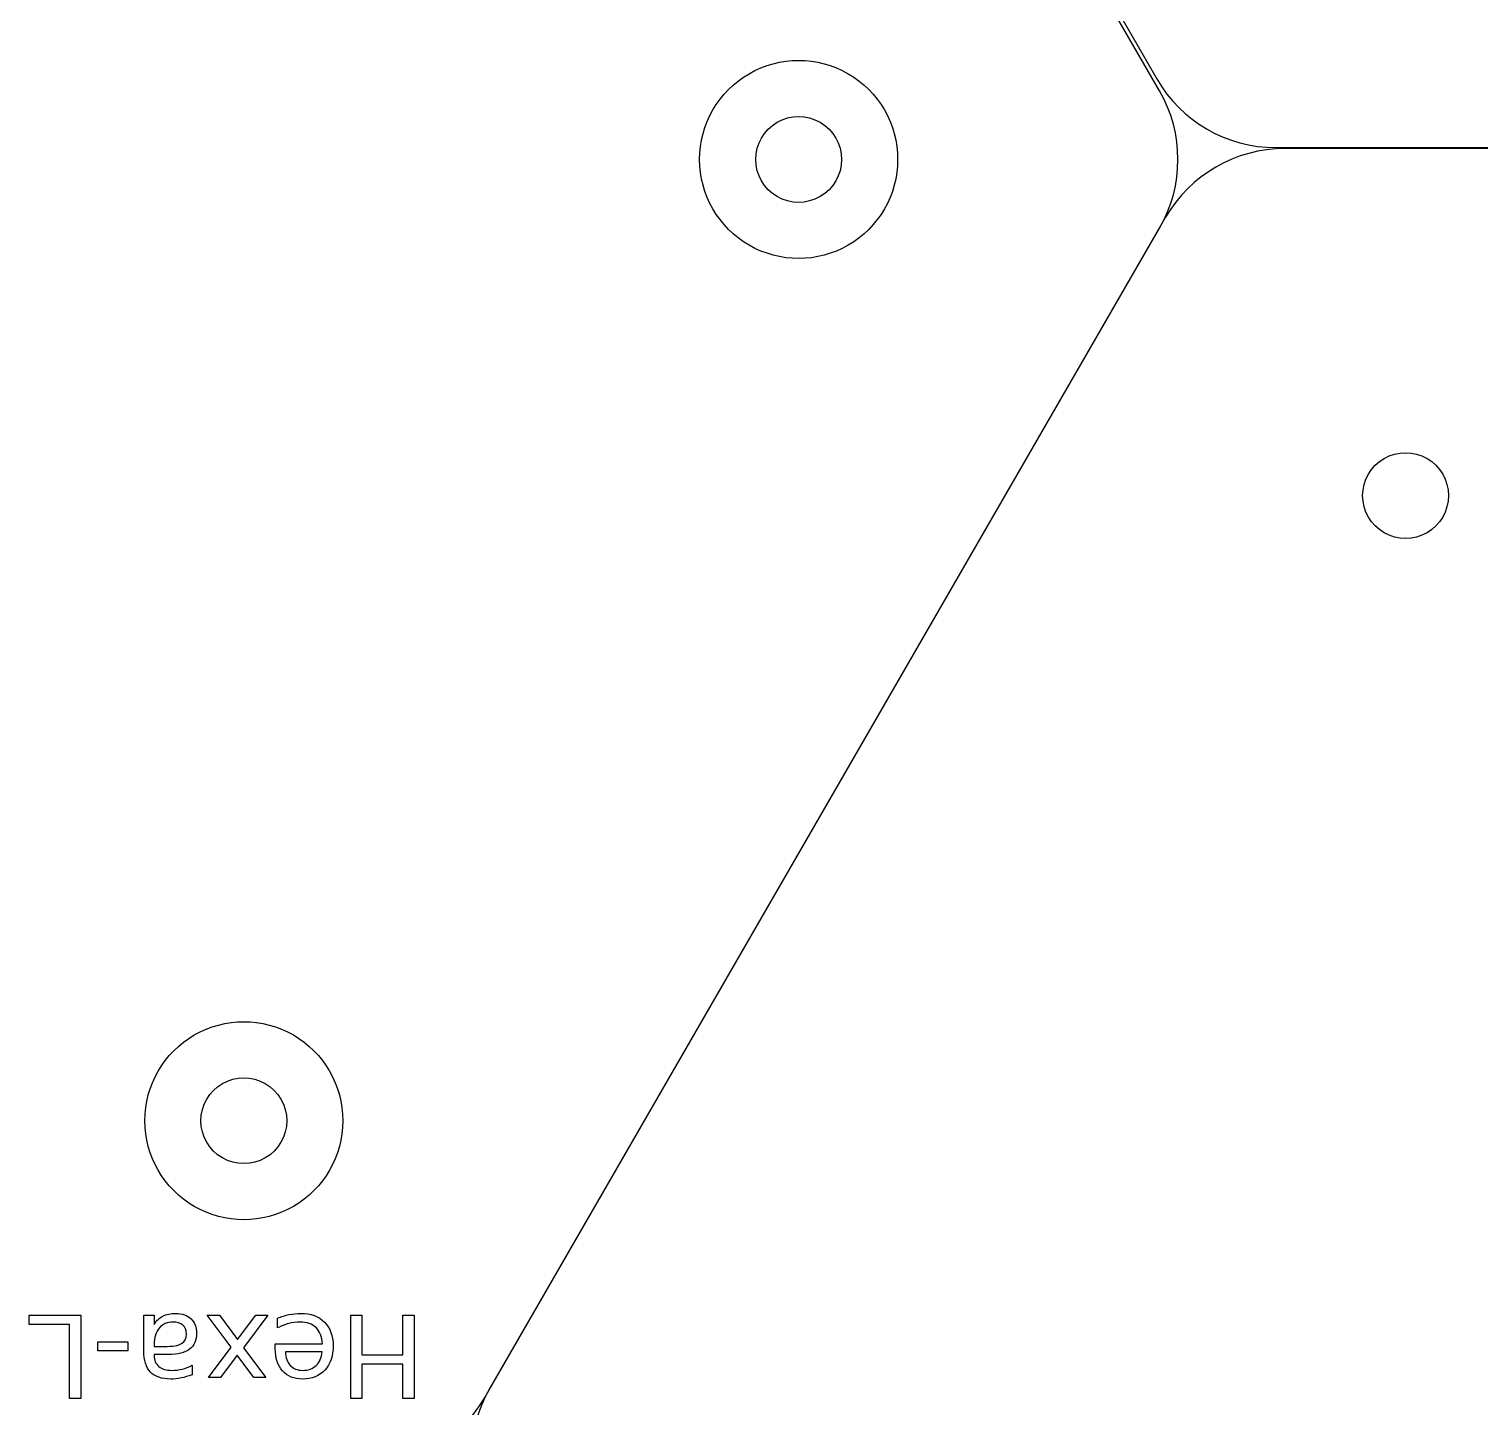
# Model space of a CAD drawing. Extents: x 10 to 227, y 10 to 289.
# Drawn here: x 63.34 to 105.61, y 113.81 to 153.95 of the extents above; entities that cross this region are included whole.
import ezdxf

# ---------------------------------------------------------------- set-up
doc = ezdxf.new("R2010")
doc.units = 0
doc.layers.add('Layer_1', color=7, linetype='CONTINUOUS')

msp = doc.modelspace()

# ---------------------------------------------------------------- linework, layer by layer
at = {"layer": 'Layer_1', "color": 7}
for p, q in [((96.276472, 152.149285), (76.585872, 186.254402)), ((87.011162, 150.149284), (87.011162, 150.149284)), ((99.662052, 150.495697), (111.352652, 150.495697)), ((139.299722, 150.465754), (99.918522, 150.465754)), ((96.454422, 148.465754), (76.763822, 114.360637)), ((76.585872, 114.044164), (96.276472, 148.149285)), ((104.694122, 140.359236), (104.694122, 140.359236)), ((70.846172, 122.150684), (70.846172, 122.150684))]:
    msp.add_line(p, q, dxfattribs=at)
at = {"layer": 'Layer_1', "color": 5}
for p, q in [((88.645777, 150.149284), (88.645777, 150.149284)), ((72.480787, 122.150684), (72.480787, 122.150684))]:
    msp.add_line(p, q, dxfattribs=at)
at = {"layer": 'Layer_1', "color": 3}
for p, q in [((63.337409, 116.215404), (63.337409, 116.491874)), ((63.337409, 116.491874), (64.848261, 116.491874)), ((64.848261, 116.491874), (64.848261, 114.063774)), ((66.682752, 115.452654), (66.682752, 116.491874)), ((66.682752, 116.491874), (66.981992, 116.491874)), ((66.981992, 116.491874), (66.981992, 116.215404)), ((69.223062, 115.556744), (68.530252, 116.491874)), ((68.530252, 116.491874), (68.883162, 116.491874)), ((68.883162, 116.491874), (69.413342, 115.776294)), ((69.413342, 115.776294), (69.943522, 116.491874)), ((70.296432, 116.491874), (69.588982, 115.538854)), ((69.943522, 116.491874), (70.296432, 116.491874)), ((70.581042, 116.116184), (70.581042, 116.399164)), ((72.709892, 114.063774), (72.709892, 116.491874)), ((72.709892, 116.491874), (73.038412, 116.491874)), ((73.038412, 116.491874), (73.038412, 115.335564)), ((74.232132, 115.335564), (74.232132, 116.491874)), ((74.232132, 116.491874), (74.560652, 116.491874)), ((74.560652, 116.491874), (74.560652, 114.063774)), ((64.519744, 116.215404), (63.337409, 116.215404)), ((64.519744, 114.063774), (64.519744, 116.215404)), ((65.339409, 115.446154), (65.339409, 115.712864)), ((65.339409, 115.712864), (66.215996, 115.712864)), ((66.215996, 115.446154), (65.339409, 115.446154)), ((66.215996, 115.712864), (66.215996, 115.446154)), ((66.682752, 115.452714), (66.682752, 115.452654)), ((66.981992, 115.642894), (66.981992, 115.576194)), ((66.981992, 115.576194), (67.279612, 115.576254)), ((68.564402, 114.670394), (69.223062, 115.556744)), ((69.588982, 115.538854), (70.236262, 114.670394)), ((70.511112, 115.506324), (70.511112, 115.652694)), ((70.511112, 115.652694), (71.886972, 115.652694)), ((70.511112, 115.506334), (70.511112, 115.506324)), ((71.877222, 115.420154), (70.810352, 115.418524)), ((67.401582, 115.342104), (66.981992, 115.342104)), ((66.981992, 115.342104), (66.981992, 115.312804)), ((68.087892, 115.029824), (68.087892, 114.753344)), ((69.400332, 115.319294), (68.917312, 114.670394)), ((69.883352, 114.670394), (69.400332, 115.319294)), ((73.038412, 115.335564), (74.232132, 115.335564)), ((74.232132, 115.059084), (73.038412, 115.059084)), ((73.038412, 115.059084), (73.038412, 114.063774)), ((74.232132, 114.063774), (74.232132, 115.059084)), ((68.917312, 114.670394), (68.564402, 114.670394)), ((70.236262, 114.670394), (69.883352, 114.670394)), ((64.848261, 114.063774), (64.519744, 114.063774)), ((73.038412, 114.063774), (72.709892, 114.063774)), ((74.560652, 114.063774), (74.232132, 114.063774))]:
    msp.add_line(p, q, dxfattribs=at)
at = {"layer": 'Layer_1', "color": 7}
for points in [[(76.507352, 186.600818), (76.507352, 186.600818), (96.197952, 152.495697), (96.197952, 152.495697)], [(96.197952, 152.495697), (96.912483, 151.258093), (98.23299, 150.495698), (99.662052, 150.495697)], [(96.276472, 148.149285), (96.991003, 149.386889), (96.991003, 150.911681), (96.276472, 152.149285)], [(85.136162, 151.231816), (85.522913, 151.455107), (85.999411, 151.455107), (86.386162, 151.231816)], [(84.511162, 150.149284), (84.511162, 150.595866), (84.749411, 151.008525), (85.136162, 151.231816)], [(86.386162, 151.231816), (86.772913, 151.008525), (87.011162, 150.595866), (87.011162, 150.149284)], [(85.136162, 149.066752), (84.749411, 149.290043), (84.511162, 149.702702), (84.511162, 150.149284)], [(87.011162, 150.149284), (87.011162, 149.702702), (86.772913, 149.290043), (86.386162, 149.066752)], [(99.918522, 150.465754), (98.48946, 150.465753), (97.168953, 149.703358), (96.454422, 148.465754)], [(86.386162, 149.066752), (85.999411, 148.843461), (85.522913, 148.843461), (85.136162, 149.066752)], [(102.819122, 141.441768), (103.205873, 141.665059), (103.682371, 141.665059), (104.069122, 141.441768)], [(102.194122, 140.359236), (102.194122, 140.805818), (102.432371, 141.218477), (102.819122, 141.441768)], [(104.069122, 141.441768), (104.455873, 141.218477), (104.694122, 140.805818), (104.694122, 140.359236)], [(102.819122, 139.276704), (102.432371, 139.499995), (102.194122, 139.912654), (102.194122, 140.359236)], [(104.694122, 140.359236), (104.694122, 139.912654), (104.455873, 139.499995), (104.069122, 139.276704)], [(104.069122, 139.276704), (103.682371, 139.053413), (103.205873, 139.053413), (102.819122, 139.276704)], [(68.971172, 123.233216), (69.357923, 123.456507), (69.834421, 123.456507), (70.221172, 123.233216)], [(68.346172, 122.150684), (68.346172, 122.597266), (68.584421, 123.009925), (68.971172, 123.233216)], [(70.221172, 123.233216), (70.607923, 123.009925), (70.846172, 122.597266), (70.846172, 122.150684)], [(68.971172, 121.068152), (68.584421, 121.291443), (68.346172, 121.704102), (68.346172, 122.150684)], [(70.846172, 122.150684), (70.846172, 121.704102), (70.607923, 121.291443), (70.221172, 121.068152)], [(70.221172, 121.068152), (69.834421, 120.844861), (69.357923, 120.844861), (68.971172, 121.068152)], [(76.763822, 114.360637), (76.049291, 113.123033), (76.049291, 111.598241), (76.763822, 110.360637)], [(73.121762, 112.044164), (74.550827, 112.044161), (75.871339, 112.806557), (76.585872, 114.044164)]]:
    msp.add_open_spline(points, degree=3, dxfattribs=at)
at = {"layer": 'Layer_1', "color": 5}
for points in [[(84.318854, 152.647434), (85.211357, 153.162721), (86.310967, 153.162721), (87.20347, 152.647434)], [(82.876547, 150.149284), (82.876547, 151.179858), (83.426351, 152.132147), (84.318854, 152.647434)], [(87.20347, 152.647434), (88.095973, 152.132147), (88.645777, 151.179858), (88.645777, 150.149284)], [(84.318854, 147.651134), (83.426351, 148.166421), (82.876547, 149.11871), (82.876547, 150.149284)], [(88.645777, 150.149284), (88.645777, 149.11871), (88.095973, 148.166421), (87.20347, 147.651134)], [(87.20347, 147.651134), (86.310967, 147.135847), (85.211357, 147.135847), (84.318854, 147.651134)], [(68.153864, 124.648834), (69.046367, 125.164121), (70.145977, 125.164121), (71.03848, 124.648834)], [(66.711557, 122.150684), (66.711557, 123.181258), (67.261361, 124.133547), (68.153864, 124.648834)], [(71.03848, 124.648834), (71.930983, 124.133547), (72.480787, 123.181258), (72.480787, 122.150684)], [(68.153864, 119.652534), (67.261361, 120.167821), (66.711557, 121.12011), (66.711557, 122.150684)], [(72.480787, 122.150684), (72.480787, 121.12011), (71.930983, 120.167821), (71.03848, 119.652534)], [(71.03848, 119.652534), (70.145977, 119.137247), (69.046367, 119.137247), (68.153864, 119.652534)]]:
    msp.add_open_spline(points, degree=3, dxfattribs=at)
at = {"layer": 'Layer_1', "color": 3}
for points in [[(66.981992, 116.215404), (67.050299, 116.325991), (67.135409, 116.407847), (67.237322, 116.460974)], [(67.531692, 116.288544), (67.365805, 116.288544), (67.232989, 116.229997), (67.133242, 116.112904)], [(67.237322, 116.460974), (67.339242, 116.513041), (67.463929, 116.539074), (67.611382, 116.539074)], [(67.817922, 116.195844), (67.747449, 116.257644), (67.652039, 116.288544), (67.531692, 116.288544)], [(67.611382, 116.539074), (67.797862, 116.539074), (67.946399, 116.487034), (68.056992, 116.382954)], [(68.056992, 116.382954), (68.166499, 116.277781), (68.221252, 116.137374), (68.221252, 115.961734)], [(70.581042, 116.399164), (70.688375, 116.444697), (70.798422, 116.479391), (70.911182, 116.503244)], [(71.236452, 116.285334), (71.121525, 116.285334), (71.010392, 116.271234), (70.903052, 116.243034)], [(70.911182, 116.503244), (71.023942, 116.527111), (71.138329, 116.539044), (71.254342, 116.539044)], [(71.701572, 116.124324), (71.589899, 116.231664), (71.434859, 116.285334), (71.236452, 116.285334)], [(71.254342, 116.539044), (71.544909, 116.539044), (71.775302, 116.454477), (71.945522, 116.285344)], [(71.945522, 116.285344), (72.114662, 116.116204), (72.199232, 115.887434), (72.199232, 115.599034)], [(67.133242, 116.112904), (67.032409, 115.994724), (66.981992, 115.838054), (66.981992, 115.642894)], [(67.782142, 115.659154), (67.875382, 115.714421), (67.922002, 115.808747), (67.922002, 115.942134)], [(67.922002, 115.942134), (67.922002, 116.048387), (67.887309, 116.132957), (67.817922, 116.195844)], [(68.221252, 115.961734), (68.221252, 115.756821), (68.152945, 115.602321), (68.016332, 115.498234)], [(70.903052, 116.243034), (70.794632, 116.214834), (70.687295, 116.172551), (70.581042, 116.116184)], [(71.886972, 115.652694), (71.873972, 115.858694), (71.812172, 116.015904), (71.701572, 116.124324)], [(66.877912, 114.831464), (66.747805, 114.968071), (66.682752, 115.175154), (66.682752, 115.452714)], [(67.279612, 115.576254), (67.521392, 115.576254), (67.688902, 115.603887), (67.782142, 115.659154)], [(68.016332, 115.498234), (67.878639, 115.394147), (67.673722, 115.342104), (67.401582, 115.342104)], [(70.725782, 114.863934), (70.582669, 115.021147), (70.511112, 115.235281), (70.511112, 115.506334)], [(70.810352, 115.418524), (70.812352, 115.254804), (70.858432, 115.124157), (70.948592, 115.026584)], [(71.704832, 115.021704), (71.804579, 115.116031), (71.862042, 115.248847), (71.877222, 115.420154)], [(72.199232, 115.599034), (72.199232, 115.300874), (72.118999, 115.064514), (71.958532, 114.889954)], [(66.981992, 115.312804), (66.981992, 115.175111), (67.027529, 115.068857), (67.118602, 114.994044)], [(67.118602, 114.994044), (67.208595, 114.918151), (67.335449, 114.880204), (67.499162, 114.880204)], [(67.803282, 114.917604), (67.901949, 114.942537), (67.996819, 114.979944), (68.087892, 115.029824)], [(70.948592, 115.026584), (71.037499, 114.929004), (71.155679, 114.880214), (71.303132, 114.880214)], [(71.303132, 114.880214), (71.470099, 114.880214), (71.603999, 114.927377), (71.704832, 115.021704)], [(67.468262, 114.626544), (67.204795, 114.626544), (67.008012, 114.694851), (66.877912, 114.831464)], [(67.769132, 114.659044), (67.666132, 114.637377), (67.565842, 114.626544), (67.468262, 114.626544)], [(67.499162, 114.880204), (67.603249, 114.880204), (67.704622, 114.892671), (67.803282, 114.917604)], [(68.087892, 114.753344), (67.978385, 114.711077), (67.872132, 114.679644), (67.769132, 114.659044)], [(71.306382, 114.626494), (71.061349, 114.626494), (70.867815, 114.705641), (70.725782, 114.863934)], [(71.958532, 114.889954), (71.796985, 114.714314), (71.579602, 114.626494), (71.306382, 114.626494)]]:
    msp.add_open_spline(points, degree=3, dxfattribs=at)

doc.saveas('drawing.dxf')
